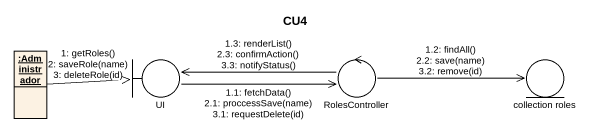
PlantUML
@startuml
title CU4
allowmixing
hide circle
hide empty members
object ":Administrador" as Administrador
boundary UI
control RolesController
entity "collection roles" as collection_roles
Administrador -right-> UI : 1: getRoles()\n2: saveRole(name)\n3: deleteRole(id)
UI -right-> RolesController : 1.1: fetchData()\n2.1: proccessSave(name)\n3.1: requestDelete(id)
RolesController -right-> collection_roles : 1.2: findAll()\n2.2: save(name)\n3.2: remove(id)
RolesController -left-> UI : 1.3: renderList()\n2.3: confirmAction()\n3.3: notifyStatus()
@enduml
